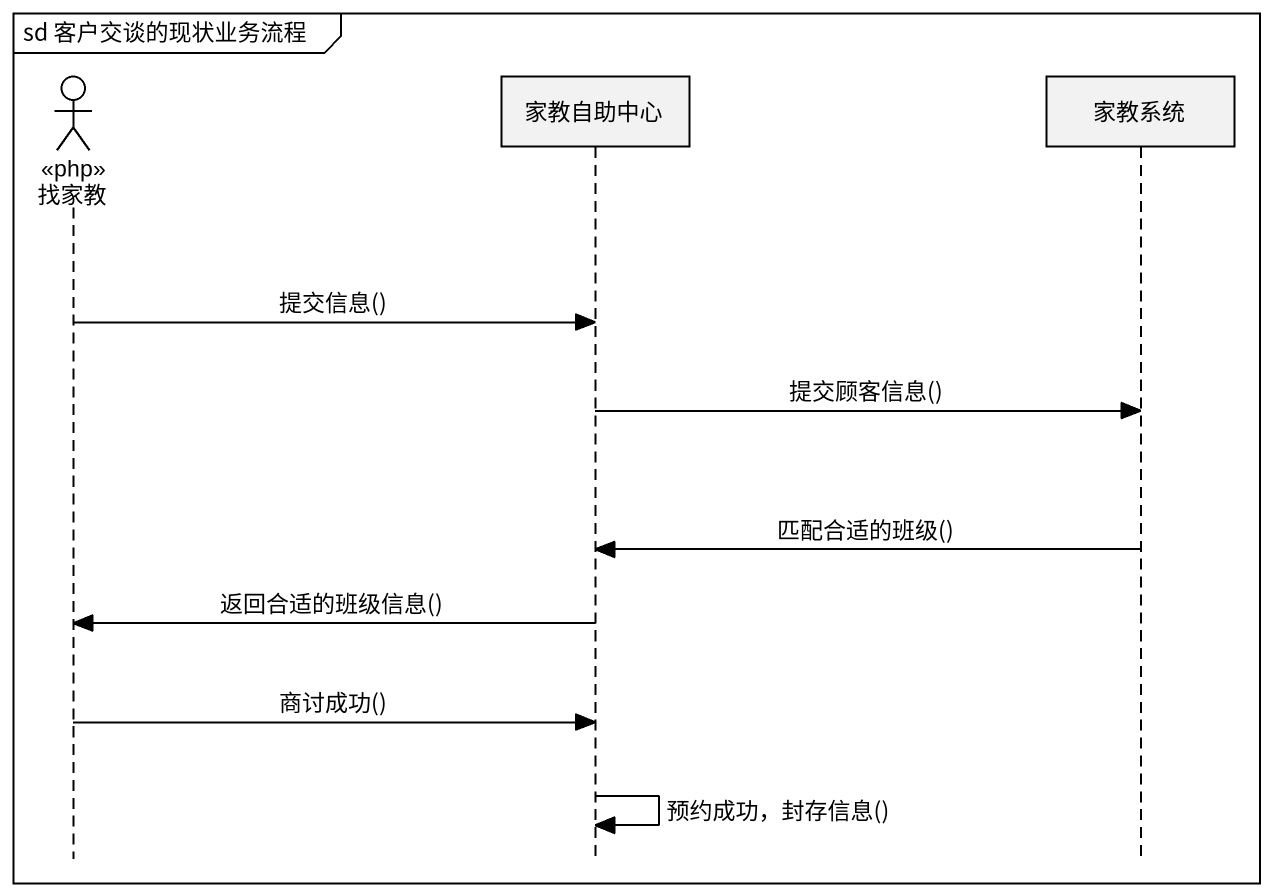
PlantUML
@startuml
mainframe sd 客户交谈的现状业务流程
hide footbox
actor 找家教 <<php>>
participant 家教自助中心
participant 家教系统

找家教 -> 家教自助中心 : 提交信息()
家教自助中心 -> 家教系统 : 提交顾客信息()
家教系统 -> 家教自助中心 : 匹配合适的班级()
家教自助中心 -> 找家教 : 返回合适的班级信息()
找家教 -> 家教自助中心 : 商讨成功()
家教自助中心 -> 家教自助中心 : 预约成功，封存信息()
@enduml
